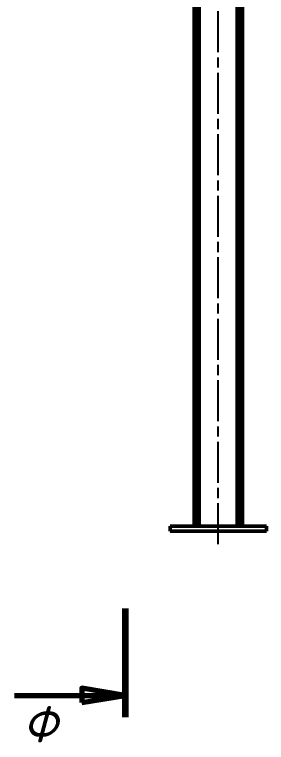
# Model space of a CAD drawing. Header units: millimetres. Extents: x 0 to 25230, y 0 to 17820.
# Drawn here: x 16755 to 17801, y 8658 to 11676 of the extents above; entities that cross this region are included whole.
import ezdxf

# ---------------------------------------------------------------- set-up
doc = ezdxf.new("R2010")
doc.units = ezdxf.units.MM
doc.header["$LTSCALE"] = 30
doc.linetypes.add('CHAIN', pattern=[0.7087, 0.4724, -0.0591, 0.1181, -0.0591])
for name, color, linetype, lineweight in [('Видимые тонкие (ГОСТ)', 7, 'Continuous', 35), ('Видимый контур (ГОСТ)', 7, 'Continuous', 50), ('Линия  разреза (ГОСТ)', 7, 'CHAIN', 70), ('Осевая линия (ГОСТ)', 7, 'Continuous', 25)]:
    doc.layers.add(name, color=color, linetype=linetype, lineweight=lineweight)
doc.styles.add('Увеличенный текст (ГОСТ)', font='GOST Common Italic.ttf')

# ---------------------------------------------------------------- blocks, each defined once
blk = doc.blocks.new('2dTransSection11')
at = {"layer": 'Линия  разреза (ГОСТ)', "linetype": 'Continuous', "lineweight": 140}
blk.add_line((573.81, 307.11), (573.81, 292.11), dxfattribs=at)
at = {"layer": 'Линия  разреза (ГОСТ)', "linetype": 'Continuous'}
for p, q in [((573.81, 295.11), (567.81, 296.11)), ((567.81, 296.11), (567.81, 294.11)), ((558.51, 295.11), (567.81, 295.11)), ((567.81, 295.11), (573.81, 295.11)), ((567.81, 294.11), (573.81, 295.11))]:
    blk.add_line(p, q, dxfattribs=at)
at = {"layer": 'Линия  разреза (ГОСТ)', "linetype": 'Continuous', "flags": 128}
blk.add_lwpolyline([(567.81, 294.11), (573.81, 295.11), (567.81, 296.11), (567.81, 294.11)], dxfattribs=at)
at = {"layer": 'Линия  разреза (ГОСТ)'}
blk.add_solid([(567.81, 294.11), (573.81, 295.11), (567.81, 296.11), (567.81, 294.11)], dxfattribs=at)
at = {"layer": 'Линия  разреза (ГОСТ)', "insert": (559.62, 288.61), "char_height": 5, "attachment_point": 7, "style": 'Увеличенный текст (ГОСТ)'}
blk.add_mtext('Ф', dxfattribs=at)

msp = doc.modelspace()

# ---------------------------------------------------------------- linework, layer by layer
at = {"layer": 'Видимые тонкие (ГОСТ)'}
for p, q in [((17523.5679, 9554.9985), (17523.5679, 12531.9985)), ((17677.5679, 9554.9985), (17677.5679, 12531.9985))]:
    msp.add_line(p, q, dxfattribs=at)
at = {"layer": 'Видимый контур (ГОСТ)'}
for p, q in [((17500.5679, 9554.9985), (17500.5679, 12531.9985)), ((17512.5679, 9554.9985), (17512.5679, 12531.9985)), ((17688.5679, 9554.9985), (17688.5679, 12531.9985)), ((17700.5679, 9554.9985), (17700.5679, 12531.9985)), ((17400.5679, 9534.9985), (17400.5679, 9554.9985)), ((17400.5679, 9554.9985), (17800.5679, 9554.9985)), ((17800.5679, 9534.9985), (17800.5679, 9554.9985)), ((17400.5679, 9534.9985), (17800.5679, 9534.9985))]:
    msp.add_line(p, q, dxfattribs=at)
at = {"layer": 'Осевая линия (ГОСТ)', "linetype": 'CHAIN', "ltscale": 11.993792}
msp.add_line((17600.5679, 9479.9985), (17600.5679, 13512.9985), dxfattribs=at)

# ---------------------------------------------------------------- block references
at = {"layer": 'Линия  разреза (ГОСТ)', "xscale": 30, "yscale": 30, "zscale": 30}
msp.add_blockref('2dTransSection11', (0, 0), dxfattribs=at)

doc.saveas('drawing.dxf')
